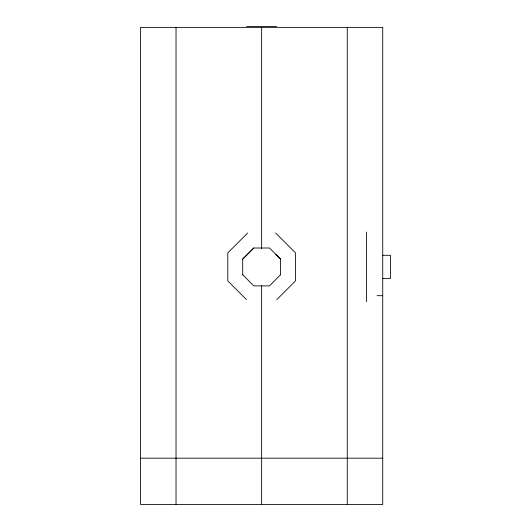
<?xml version="1.0" encoding="UTF-8"?>
<svg xmlns="http://www.w3.org/2000/svg" width="531" height="531" viewBox="0 0 531 531"><rect width="100%" height="100%" fill="white"/><g stroke="black" fill="none" stroke-linecap="round" stroke-linejoin="round"><path stroke-width="0.8" d="M247.625 233.029L227.792 252.862L227.792 280.906L246.457 299.564M253.798 247.937L242.7 259.035L242.7 274.792M242.7 259.101L253.798 248.004L269.489 248.004L280.587 259.101M280.587 274.726L269.489 285.89L253.798 285.89L242.7 274.726M276.83 299.564L295.495 280.906L295.495 252.862L275.669 233.029M246.583 26.55L276.704 26.55M382.732 255.298L390.444 255.298L390.444 278.523L382.732 278.523M377.063 295.681L382.732 295.681M140.556 458.187L382.732 458.187M275.914 254.362L280.587 259.035L280.587 274.792M366.536 232.087L366.536 301.734M347.267 27.373L347.267 504.45M261.644 27.373L261.644 248.521M261.644 285.791L261.644 504.45M176.026 27.373L176.026 504.45M382.732 27.373L140.562 27.373L140.562 504.45L382.732 504.45L382.732 27.373"/></g></svg>
